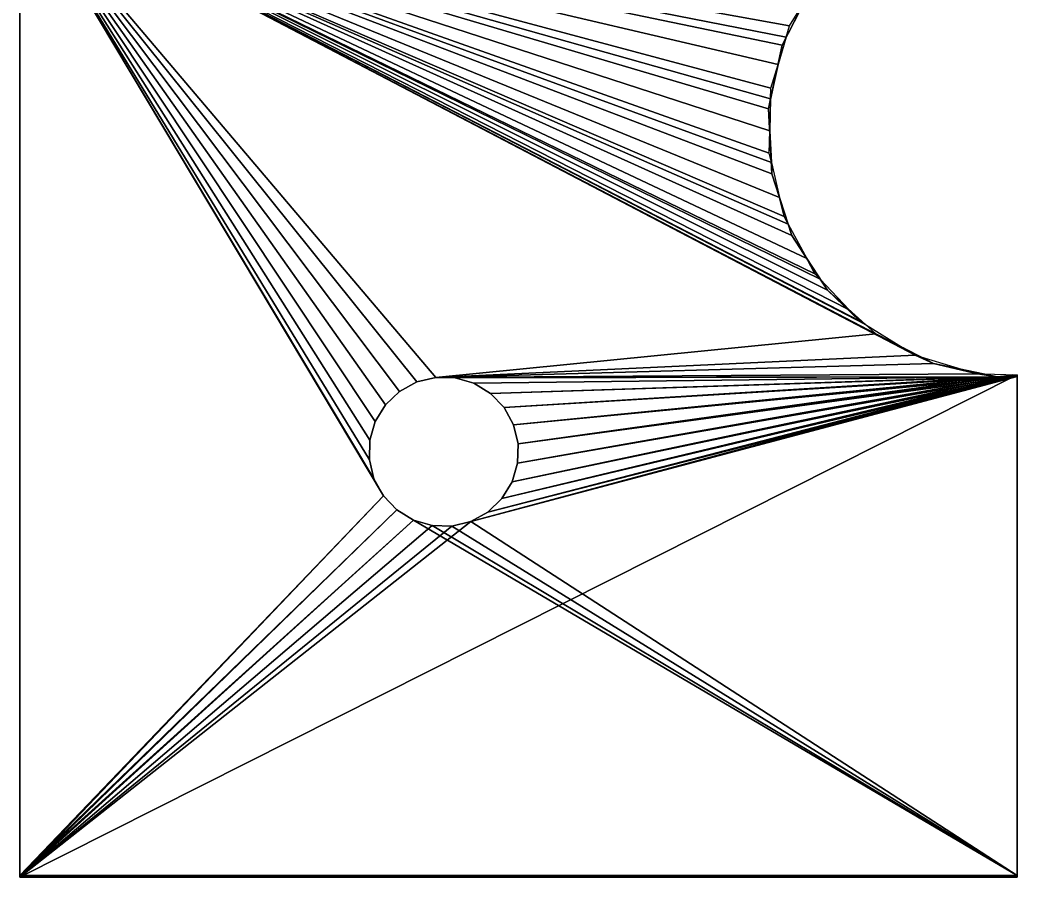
# Model space of a CAD drawing. Header units: metres. Extents: x 0 to 683, y 0 to 667.
# Drawn here: x 123 to 143, y 355.77 to 372.96 of the extents above; entities that cross this region are included whole.
import ezdxf

# ---------------------------------------------------------------- set-up
doc = ezdxf.new("R2010")
doc.units = ezdxf.units.M

msp = doc.modelspace()

# ---------------------------------------------------------------- linework, layer by layer
at = {"layer": 'Z Support top'}
for p, q in [((138.368, 372.615, 0), (138.205, 372.068, 0)), ((138.057, 371.375, 0), (138.039, 370.733, 0)), ((138.072, 370.099, 0), (138.237, 369.402, 0)), ((138.41, 368.867, 0), (138.783, 368.176, 0)), ((139.053, 367.759, 0), (139.632, 367.146, 0)), ((139.96, 366.851, 0), (140.717, 366.384, 0)), ((141.073, 366.202, 0), (141.954, 365.939, 0)), ((142.322, 365.86, 0), (143, 365.841, 0)), ((143, 365.841, -13), (143, 365.841, -10))]:
    msp.add_line(p, q, dxfattribs=at)

# ---------------------------------------------------------------- meshes
mesh = msp.add_polyface(dxfattribs=at)
corners = [(143, 365.841, 0), (123, 355.769, 0), (143, 355.769, 0), (132.041, 362.901, 0), (131.661, 362.809, 0), (132.385, 363.089, 0), (132.668, 363.359, 0), (132.872, 363.694, 0), (132.982, 364.07, 0), (132.991, 364.461, 0), (142.604, 365.8, 0), (132.899, 364.841, 0), (132.711, 365.185, 0), (132.441, 365.468, 0), (132.106, 365.672, 0), (131.73, 365.782, 0), (131.339, 365.791, 0), (143, 405.836, 0), (142.49, 375.774, 0), (143, 375.759, 0), (142.604, 405.816, 0), (138.882, 413.635, 0), (131.661, 412.809, 0), (138.288, 412.473, 0), (132.041, 412.901, 0), (132.385, 413.089, 0), (132.668, 413.359, 0), (132.872, 413.694, 0), (139.756, 414.605, 0), (132.982, 414.07, 0), (132.991, 414.461, 0), (132.899, 414.841, 0), (140.851, 415.315, 0), (132.711, 415.185, 0), (132.441, 415.468, 0), (142.093, 415.717, 0), (132.106, 415.672, 0), (131.73, 415.782, 0), (143, 415.764, 0), (143, 425.769, 0), (131.339, 415.791, 0), (142.093, 375.701, 0), (130.5, 375.633, 0), (141.842, 375.62, 0), (130.5, 405.967, 0), (142.209, 375.707, 0), (141.327, 406.088, 0), (123, 405.967, 0), (140.165, 406.682, 0), (130.559, 413.132, 0), (130.289, 413.415, 0), (123, 425.769, 0), (139.195, 407.556, 0), (130.894, 412.928, 0), (138.485, 408.651, 0), (138.083, 409.893, 0), (131.269, 412.818, 0), (138.016, 411.196, 0), (130.101, 413.759, 0), (130.009, 414.139, 0), (130.018, 414.53, 0), (130.128, 414.906, 0), (130.332, 415.241, 0), (130.615, 415.511, 0), (130.959, 415.699, 0), (130.289, 363.415, 0), (123, 375.633, 0), (130.559, 363.132, 0), (130.894, 362.928, 0), (131.269, 362.818, 0), (130.101, 363.759, 0), (130.009, 364.139, 0), (130.018, 364.53, 0), (130.128, 364.906, 0), (130.332, 365.241, 0), (130.615, 365.511, 0), (130.959, 365.699, 0), (140.955, 366.237, 0), (141.327, 366.072, 0), (142.205, 365.864, 0), (142.322, 365.86, 0), (141.954, 365.939, 0), (141.073, 366.202, 0), (140.165, 366.666, 0), (140.717, 366.384, 0), (139.96, 366.851, 0), (139.843, 366.922, 0), (139.632, 367.146, 0), (139.195, 367.54, 0), (139.053, 367.759, 0), (138.947, 367.871, 0), (138.783, 368.176, 0), (138.485, 368.635, 0), (138.41, 368.867, 0), (138.328, 369.02, 0), (138.237, 369.402, 0), (138.083, 369.877, 0), (138.072, 370.099, 0), (138.026, 370.29, 0), (138.039, 370.733, 0), (138.016, 371.18, 0), (138.057, 371.375, 0), (138.064, 371.595, 0), (138.205, 372.068, 0), (138.288, 372.457, 0), (138.368, 372.615, 0), (138.437, 372.845, 0), (138.722, 373.307, 0), (138.881, 373.619, 0), (138.986, 373.735, 0), (139.122, 373.957, 0), (139.547, 374.358, 0), (139.756, 374.589, 0), (139.872, 374.664, 0), (140.071, 374.853, 0), (140.615, 375.146, 0), (140.851, 375.299, 0), (140.97, 375.337, 0), (141.22, 375.472, 0)]
mesh.append_faces([[corners[k] for k in face] for face in [(0, 1, 2), (17, 18, 19), (79, 10, 80), (78, 79, 81), (77, 78, 82), (83, 77, 84)]], dxfattribs={"vtx0": -1})
mesh.append_faces([[corners[k] for k in face] for face in [(3, 0, 5), (5, 0, 6), (6, 0, 7), (7, 0, 8), (8, 0, 9), (9, 10, 11), (11, 10, 12), (12, 10, 13), (13, 10, 14), (14, 10, 15), (15, 10, 16), (21, 22, 23), (22, 21, 24), (24, 21, 25), (25, 21, 26), (26, 21, 27), (27, 28, 29), (29, 28, 30), (30, 28, 31), (31, 32, 33), (33, 32, 34), (34, 35, 36), (36, 35, 37), (37, 39, 40), (41, 42, 43), (42, 41, 44), (44, 46, 47), (47, 50, 51), (49, 52, 53), (53, 55, 56), (56, 23, 22), (51, 40, 39), (1, 65, 66), (65, 1, 67), (67, 1, 68), (68, 1, 69), (69, 1, 4), (66, 43, 42)]], dxfattribs={"vtx0": -1, "vtx1": -1})
mesh.append_faces([[corners[k] for k in face] for face in [(1, 0, 3), (44, 18, 20), (47, 48, 49), (66, 16, 77), (77, 16, 78), (78, 16, 79), (79, 16, 10), (66, 77, 83)]], dxfattribs={"vtx0": -1, "vtx1": -1, "vtx2": -1})
mesh.append_faces([[corners[k] for k in face] for face in [(1, 3, 4), (9, 0, 10), (18, 17, 20), (27, 21, 28), (31, 28, 32), (34, 32, 35), (37, 35, 38), (37, 38, 39), (44, 41, 45), (44, 45, 18), (44, 20, 46), (47, 46, 48), (47, 49, 50), (49, 48, 52), (53, 52, 54), (53, 54, 55), (56, 55, 57), (56, 57, 23), (51, 50, 58), (51, 58, 59), (51, 59, 60), (51, 60, 61), (51, 61, 62), (51, 62, 63), (51, 63, 64), (51, 64, 40), (66, 65, 70), (66, 70, 71), (66, 71, 72), (66, 72, 73), (66, 73, 74), (66, 74, 75), (66, 75, 76), (66, 76, 16), (66, 83, 85), (66, 85, 86), (66, 86, 87), (66, 87, 88), (66, 88, 89), (66, 89, 90), (66, 90, 91), (66, 91, 92), (66, 92, 93), (66, 93, 94), (66, 94, 95), (66, 95, 96), (66, 96, 97), (66, 97, 98), (66, 98, 99), (66, 99, 100), (66, 100, 101), (66, 101, 102), (66, 102, 103), (66, 103, 104), (66, 104, 105), (66, 105, 106), (66, 106, 107), (66, 107, 108), (66, 108, 109), (66, 109, 110), (66, 110, 111), (66, 111, 112), (66, 112, 113), (66, 113, 114), (66, 114, 115), (66, 115, 116), (66, 116, 117), (66, 117, 118), (66, 118, 43)]], dxfattribs={"vtx0": -1, "vtx2": -1})
mesh = msp.add_polyface(dxfattribs=at)
corners = [(123, 425.769, -10), (130.5, 405.967, -10), (123, 405.967, -10), (130.289, 413.415, -10), (130.559, 413.132, -10), (140.165, 406.682, -10), (141.327, 406.088, -10), (139.195, 407.556, -10), (130.894, 412.928, -10), (138.485, 408.651, -10), (138.083, 409.893, -10), (131.269, 412.818, -10), (138.016, 411.196, -10), (138.288, 412.473, -10), (131.661, 412.809, -10), (130.101, 413.759, -10), (130.009, 414.139, -10), (130.018, 414.53, -10), (130.128, 414.906, -10), (130.332, 415.241, -10), (130.615, 415.511, -10), (130.959, 415.699, -10), (131.339, 415.791, -10), (138.882, 413.635, -10), (132.041, 412.901, -10), (132.385, 413.089, -10), (132.668, 413.359, -10), (132.872, 413.694, -10), (139.756, 414.605, -10), (132.982, 414.07, -10), (132.991, 414.461, -10), (132.899, 414.841, -10), (140.851, 415.315, -10), (132.711, 415.185, -10), (132.441, 415.468, -10), (142.093, 415.717, -10), (132.106, 415.672, -10), (131.73, 415.782, -10), (143, 415.764, -10), (143, 425.769, -10), (143, 355.8, -10), (132.041, 362.901, -10), (143, 365.809, -10), (131.661, 362.809, -10), (132.385, 363.089, -10), (132.668, 363.359, -10), (132.872, 363.694, -10), (132.982, 364.07, -10), (132.991, 364.461, -10), (132.899, 364.841, -10), (132.711, 365.185, -10), (132.441, 365.468, -10), (142.604, 365.8, -10), (132.106, 365.672, -10), (131.73, 365.782, -10), (131.339, 365.791, -10), (123, 404.467, -10), (130.5, 377.133, -10), (123, 377.133, -10), (142.604, 405.816, -10), (130.5, 404.467, -10), (123, 355.8, -10), (130.894, 362.928, -10), (130.559, 363.132, -10), (130.289, 363.415, -10), (123, 375.633, -10), (131.269, 362.818, -10), (130.101, 363.759, -10), (130.009, 364.139, -10), (130.018, 364.53, -10), (130.128, 364.906, -10), (130.332, 365.241, -10), (130.615, 365.511, -10), (130.959, 365.699, -10), (140.165, 366.666, -10), (141.327, 366.072, -10), (139.195, 367.54, -10), (138.485, 368.635, -10), (138.083, 369.877, -10), (138.016, 371.18, -10), (138.288, 372.457, -10), (138.881, 373.619, -10), (139.756, 374.589, -10), (140.851, 375.299, -10), (130.5, 375.633, -10), (142.093, 375.701, -10), (143, 375.759, -10), (143, 405.836, -10)]
mesh.append_faces([[corners[k] for k in face] for face in [(0, 1, 2), (56, 57, 58)]], dxfattribs={"vtx0": -1})
mesh.append_faces([[corners[k] for k in face] for face in [(5, 4, 7), (7, 8, 9), (9, 8, 10), (10, 11, 12), (12, 11, 13), (3, 0, 15), (15, 0, 16), (16, 0, 17), (17, 0, 18), (18, 0, 19), (19, 0, 20), (20, 0, 21), (21, 0, 22), (23, 27, 28), (28, 31, 32), (32, 34, 35), (35, 37, 38), (38, 37, 39), (39, 22, 0), (40, 41, 42), (41, 40, 43), (42, 51, 52), (1, 59, 60), (59, 1, 6), (61, 62, 40), (62, 61, 63), (63, 61, 64), (64, 65, 67), (67, 65, 68), (68, 65, 69), (69, 65, 70), (70, 65, 71), (71, 65, 72), (72, 65, 73), (73, 65, 55), (74, 65, 76), (76, 65, 77), (77, 65, 78), (78, 65, 79), (79, 65, 80), (80, 65, 81), (81, 65, 82), (82, 65, 83), (83, 84, 85), (85, 57, 86), (86, 57, 87), (60, 57, 56), (87, 60, 59)]], dxfattribs={"vtx0": -1, "vtx1": -1})
mesh.append_faces([[corners[k] for k in face] for face in [(1, 0, 3), (1, 4, 5), (55, 65, 74), (87, 57, 60)]], dxfattribs={"vtx0": -1, "vtx1": -1, "vtx2": -1})
mesh.append_faces([[corners[k] for k in face] for face in [(1, 3, 4), (1, 5, 6), (7, 4, 8), (10, 8, 11), (13, 11, 14), (14, 23, 13), (23, 14, 24), (23, 24, 25), (23, 25, 26), (23, 26, 27), (28, 27, 29), (28, 29, 30), (28, 30, 31), (32, 31, 33), (32, 33, 34), (35, 34, 36), (35, 36, 37), (39, 37, 22), (42, 41, 44), (42, 44, 45), (42, 45, 46), (42, 46, 47), (42, 47, 48), (42, 48, 49), (42, 49, 50), (42, 50, 51), (52, 51, 53), (52, 53, 54), (52, 54, 55), (64, 61, 65), (40, 62, 66), (40, 66, 43), (55, 74, 75), (55, 75, 52), (83, 65, 84), (85, 84, 57)]], dxfattribs={"vtx0": -1, "vtx2": -1})
mesh = msp.add_polyface(dxfattribs=at)
corners = [(123, 355.769, 0), (123, 355.8, -10), (123, 355.769, -10), (123, 375.633, -10), (123, 375.633, 0)]
mesh.append_faces([[corners[k] for k in face] for face in [(0, 1, 2), (3, 0, 4)]], dxfattribs={"vtx0": -1})
mesh.append_faces([[corners[k] for k in face] for face in [(1, 0, 3)]], dxfattribs={"vtx0": -1, "vtx1": -1})
mesh = msp.add_polyface(dxfattribs=at)
corners = [(138.881, 373.619, 0), (138.288, 372.457, -10), (138.881, 373.619, -10), (138.722, 373.307, 0), (138.288, 372.457, 0), (138.368, 372.615, 0)]
mesh.append_faces([[corners[k] for k in face] for face in [(0, 1, 2), (4, 3, 5)]], dxfattribs={"vtx0": -1})
mesh.append_faces([[corners[k] for k in face] for face in [(1, 0, 3), (3, 4, 1)]], dxfattribs={"vtx0": -1, "vtx2": -1})
mesh = msp.add_polyface(dxfattribs=at)
corners = [(138.288, 372.457, 0), (138.016, 371.18, -10), (138.288, 372.457, -10), (138.057, 371.375, 0), (138.205, 372.068, 0), (138.016, 371.18, 0)]
mesh.append_faces([[corners[k] for k in face] for face in [(0, 1, 2), (3, 0, 4)]], dxfattribs={"vtx0": -1})
mesh.append_faces([[corners[k] for k in face] for face in [(1, 0, 3)]], dxfattribs={"vtx0": -1, "vtx1": -1, "vtx2": -1})
mesh.append_faces([[corners[k] for k in face] for face in [(5, 1, 3)]], dxfattribs={"vtx1": -1})
mesh = msp.add_polyface(dxfattribs=at)
corners = [(138.016, 371.18, 0), (138.083, 369.877, -10), (138.016, 371.18, -10), (138.083, 369.877, 0), (138.039, 370.733, 0), (138.072, 370.099, 0)]
mesh.append_faces([[corners[k] for k in face] for face in [(0, 1, 2), (3, 4, 5)]], dxfattribs={"vtx0": -1})
mesh.append_faces([[corners[k] for k in face] for face in [(1, 0, 3)]], dxfattribs={"vtx0": -1, "vtx1": -1})
mesh.append_faces([[corners[k] for k in face] for face in [(3, 0, 4)]], dxfattribs={"vtx0": -1, "vtx2": -1})
mesh = msp.add_polyface(dxfattribs=at)
corners = [(138.083, 369.877, 0), (138.485, 368.635, -10), (138.083, 369.877, -10), (138.41, 368.867, 0), (138.237, 369.402, 0), (138.485, 368.635, 0)]
mesh.append_faces([[corners[k] for k in face] for face in [(0, 1, 2), (3, 0, 4)]], dxfattribs={"vtx0": -1})
mesh.append_faces([[corners[k] for k in face] for face in [(1, 0, 3)]], dxfattribs={"vtx0": -1, "vtx1": -1, "vtx2": -1})
mesh.append_faces([[corners[k] for k in face] for face in [(5, 1, 3)]], dxfattribs={"vtx1": -1})
mesh = msp.add_polyface(dxfattribs=at)
corners = [(138.485, 368.635, 0), (139.195, 367.54, -10), (138.485, 368.635, -10), (139.053, 367.759, 0), (138.783, 368.176, 0), (139.195, 367.54, 0)]
mesh.append_faces([[corners[k] for k in face] for face in [(0, 1, 2), (3, 0, 4)]], dxfattribs={"vtx0": -1})
mesh.append_faces([[corners[k] for k in face] for face in [(1, 0, 3)]], dxfattribs={"vtx0": -1, "vtx1": -1, "vtx2": -1})
mesh.append_faces([[corners[k] for k in face] for face in [(5, 1, 3)]], dxfattribs={"vtx1": -1})
mesh = msp.add_polyface(dxfattribs=at)
corners = [(139.195, 367.54, -10), (140.165, 366.666, 0), (140.165, 366.666, -10), (139.96, 366.851, 0), (139.843, 366.922, 0), (139.632, 367.146, 0), (139.195, 367.54, 0)]
mesh.append_faces([[corners[k] for k in face] for face in [(0, 1, 2), (5, 0, 6)]], dxfattribs={"vtx0": -1})
mesh.append_faces([[corners[k] for k in face] for face in [(1, 0, 3), (3, 0, 4), (4, 0, 5)]], dxfattribs={"vtx0": -1, "vtx1": -1})
mesh = msp.add_polyface(dxfattribs=at)
corners = [(140.165, 366.666, -10), (141.327, 366.072, 0), (141.327, 366.072, -10), (141.073, 366.202, 0), (140.955, 366.237, 0), (140.717, 366.384, 0), (140.165, 366.666, 0)]
mesh.append_faces([[corners[k] for k in face] for face in [(0, 1, 2), (5, 0, 6)]], dxfattribs={"vtx0": -1})
mesh.append_faces([[corners[k] for k in face] for face in [(1, 0, 3), (3, 0, 4), (4, 0, 5)]], dxfattribs={"vtx0": -1, "vtx1": -1})
mesh = msp.add_polyface(dxfattribs=at)
corners = [(141.327, 366.072, -10), (142.604, 365.8, 0), (142.604, 365.8, -10), (142.322, 365.86, 0), (142.205, 365.864, 0), (141.954, 365.939, 0), (141.327, 366.072, 0)]
mesh.append_faces([[corners[k] for k in face] for face in [(0, 1, 2), (5, 0, 6)]], dxfattribs={"vtx0": -1})
mesh.append_faces([[corners[k] for k in face] for face in [(1, 0, 3), (3, 0, 4), (4, 0, 5)]], dxfattribs={"vtx0": -1, "vtx1": -1})
mesh = msp.add_polyface(dxfattribs=at)
corners = [(143, 365.809, -10), (142.604, 365.8, 0), (143, 365.841, 0), (142.604, 365.8, -10)]
mesh.append_faces([[corners[k] for k in face] for face in [(0, 1, 2), (1, 0, 3)]], dxfattribs={"vtx0": -1})
mesh = msp.add_polyface(dxfattribs=at)
corners = [(142.901, 365.844, -13), (143, 365.841, -13), (143, 365.809, -13)]
mesh.append_faces([[corners[k] for k in face] for face in [(0, 1, 2)]])
mesh = msp.add_polyface(dxfattribs=at)
corners = [(143, 365.841, 0), (143, 365.809, -10), (143, 365.841, -10)]
mesh.append_faces([[corners[k] for k in face] for face in [(0, 1, 2)]])
mesh = msp.add_polyface(dxfattribs=at)
corners = [(130.615, 365.511, 0), (130.959, 365.699, -10), (130.959, 365.699, 0), (130.615, 365.511, -10)]
mesh.append_faces([[corners[k] for k in face] for face in [(0, 1, 2), (1, 0, 3)]], dxfattribs={"vtx0": -1})
mesh = msp.add_polyface(dxfattribs=at)
corners = [(130.959, 365.699, 0), (131.339, 365.791, -10), (131.339, 365.791, 0), (130.959, 365.699, -10)]
mesh.append_faces([[corners[k] for k in face] for face in [(0, 1, 2), (1, 0, 3)]], dxfattribs={"vtx0": -1})
mesh = msp.add_polyface(dxfattribs=at)
corners = [(131.339, 365.791, 0), (131.73, 365.782, -10), (131.73, 365.782, 0), (131.339, 365.791, -10)]
mesh.append_faces([[corners[k] for k in face] for face in [(0, 1, 2), (1, 0, 3)]], dxfattribs={"vtx0": -1})
mesh = msp.add_polyface(dxfattribs=at)
corners = [(131.73, 365.782, 0), (132.106, 365.672, -10), (132.106, 365.672, 0), (131.73, 365.782, -10)]
mesh.append_faces([[corners[k] for k in face] for face in [(0, 1, 2), (1, 0, 3)]], dxfattribs={"vtx0": -1})
mesh = msp.add_polyface(dxfattribs=at)
corners = [(132.106, 365.672, 0), (132.441, 365.468, -10), (132.441, 365.468, 0), (132.106, 365.672, -10)]
mesh.append_faces([[corners[k] for k in face] for face in [(0, 1, 2), (1, 0, 3)]], dxfattribs={"vtx0": -1})
mesh = msp.add_polyface(dxfattribs=at)
corners = [(130.332, 365.241, 0), (130.615, 365.511, -10), (130.615, 365.511, 0), (130.332, 365.241, -10)]
mesh.append_faces([[corners[k] for k in face] for face in [(0, 1, 2), (1, 0, 3)]], dxfattribs={"vtx0": -1})
mesh = msp.add_polyface(dxfattribs=at)
corners = [(132.711, 365.185, 0), (132.441, 365.468, -10), (132.711, 365.185, -10), (132.441, 365.468, 0)]
mesh.append_faces([[corners[k] for k in face] for face in [(0, 1, 2), (1, 0, 3)]], dxfattribs={"vtx0": -1})
mesh = msp.add_polyface(dxfattribs=at)
corners = [(130.332, 365.241, 0), (130.128, 364.906, -10), (130.332, 365.241, -10), (130.128, 364.906, 0)]
mesh.append_faces([[corners[k] for k in face] for face in [(0, 1, 2), (1, 0, 3)]], dxfattribs={"vtx0": -1})
mesh = msp.add_polyface(dxfattribs=at)
corners = [(132.899, 364.841, -10), (132.711, 365.185, 0), (132.711, 365.185, -10), (132.899, 364.841, 0)]
mesh.append_faces([[corners[k] for k in face] for face in [(0, 1, 2), (1, 0, 3)]], dxfattribs={"vtx0": -1})
mesh = msp.add_polyface(dxfattribs=at)
corners = [(130.128, 364.906, 0), (130.018, 364.53, -10), (130.128, 364.906, -10), (130.018, 364.53, 0)]
mesh.append_faces([[corners[k] for k in face] for face in [(0, 1, 2), (1, 0, 3)]], dxfattribs={"vtx0": -1})
mesh = msp.add_polyface(dxfattribs=at)
corners = [(132.991, 364.461, 0), (132.899, 364.841, -10), (132.991, 364.461, -10), (132.899, 364.841, 0)]
mesh.append_faces([[corners[k] for k in face] for face in [(0, 1, 2), (1, 0, 3)]], dxfattribs={"vtx0": -1})
mesh = msp.add_polyface(dxfattribs=at)
corners = [(130.018, 364.53, 0), (130.009, 364.139, -10), (130.018, 364.53, -10), (130.009, 364.139, 0)]
mesh.append_faces([[corners[k] for k in face] for face in [(0, 1, 2), (1, 0, 3)]], dxfattribs={"vtx0": -1})
mesh = msp.add_polyface(dxfattribs=at)
corners = [(132.982, 364.07, 0), (132.991, 364.461, -10), (132.982, 364.07, -10), (132.991, 364.461, 0)]
mesh.append_faces([[corners[k] for k in face] for face in [(0, 1, 2), (1, 0, 3)]], dxfattribs={"vtx0": -1})
mesh = msp.add_polyface(dxfattribs=at)
corners = [(130.009, 364.139, 0), (130.101, 363.759, -10), (130.009, 364.139, -10), (130.101, 363.759, 0)]
mesh.append_faces([[corners[k] for k in face] for face in [(0, 1, 2), (1, 0, 3)]], dxfattribs={"vtx0": -1})
mesh = msp.add_polyface(dxfattribs=at)
corners = [(132.872, 363.694, 0), (132.982, 364.07, -10), (132.872, 363.694, -10), (132.982, 364.07, 0)]
mesh.append_faces([[corners[k] for k in face] for face in [(0, 1, 2), (1, 0, 3)]], dxfattribs={"vtx0": -1})
mesh = msp.add_polyface(dxfattribs=at)
corners = [(130.101, 363.759, -10), (130.289, 363.415, 0), (130.289, 363.415, -10), (130.101, 363.759, 0)]
mesh.append_faces([[corners[k] for k in face] for face in [(0, 1, 2), (1, 0, 3)]], dxfattribs={"vtx0": -1})
mesh = msp.add_polyface(dxfattribs=at)
corners = [(132.668, 363.359, 0), (132.872, 363.694, -10), (132.668, 363.359, -10), (132.872, 363.694, 0)]
mesh.append_faces([[corners[k] for k in face] for face in [(0, 1, 2), (1, 0, 3)]], dxfattribs={"vtx0": -1})
mesh = msp.add_polyface(dxfattribs=at)
corners = [(130.289, 363.415, 0), (130.559, 363.132, -10), (130.289, 363.415, -10), (130.559, 363.132, 0)]
mesh.append_faces([[corners[k] for k in face] for face in [(0, 1, 2), (1, 0, 3)]], dxfattribs={"vtx0": -1})
mesh = msp.add_polyface(dxfattribs=at)
corners = [(132.385, 363.089, -10), (132.668, 363.359, 0), (132.668, 363.359, -10), (132.385, 363.089, 0)]
mesh.append_faces([[corners[k] for k in face] for face in [(0, 1, 2), (1, 0, 3)]], dxfattribs={"vtx0": -1})
mesh = msp.add_polyface(dxfattribs=at)
corners = [(130.559, 363.132, -10), (130.894, 362.928, 0), (130.894, 362.928, -10), (130.559, 363.132, 0)]
mesh.append_faces([[corners[k] for k in face] for face in [(0, 1, 2), (1, 0, 3)]], dxfattribs={"vtx0": -1})
mesh = msp.add_polyface(dxfattribs=at)
corners = [(132.041, 362.901, -10), (132.385, 363.089, 0), (132.385, 363.089, -10), (132.041, 362.901, 0)]
mesh.append_faces([[corners[k] for k in face] for face in [(0, 1, 2), (1, 0, 3)]], dxfattribs={"vtx0": -1})
mesh = msp.add_polyface(dxfattribs=at)
corners = [(130.894, 362.928, -10), (131.269, 362.818, 0), (131.269, 362.818, -10), (130.894, 362.928, 0)]
mesh.append_faces([[corners[k] for k in face] for face in [(0, 1, 2), (1, 0, 3)]], dxfattribs={"vtx0": -1})
mesh = msp.add_polyface(dxfattribs=at)
corners = [(131.269, 362.818, -10), (131.661, 362.809, 0), (131.661, 362.809, -10), (131.269, 362.818, 0)]
mesh.append_faces([[corners[k] for k in face] for face in [(0, 1, 2), (1, 0, 3)]], dxfattribs={"vtx0": -1})
mesh = msp.add_polyface(dxfattribs=at)
corners = [(131.661, 362.809, -10), (132.041, 362.901, 0), (132.041, 362.901, -10), (131.661, 362.809, 0)]
mesh.append_faces([[corners[k] for k in face] for face in [(0, 1, 2), (1, 0, 3)]], dxfattribs={"vtx0": -1})
mesh = msp.add_polyface(dxfattribs=at)
corners = [(123, 355.8, -10), (143, 355.769, -10), (123, 355.769, -10), (143, 355.8, -10)]
mesh.append_faces([[corners[k] for k in face] for face in [(0, 1, 2), (1, 0, 3)]], dxfattribs={"vtx0": -1})
mesh = msp.add_polyface(dxfattribs=at)
corners = [(123, 355.769, 0), (143, 355.769, -10), (143, 355.769, 0), (123, 355.769, -10)]
mesh.append_faces([[corners[k] for k in face] for face in [(0, 1, 2), (1, 0, 3)]], dxfattribs={"vtx0": -1})

doc.saveas('drawing.dxf')
